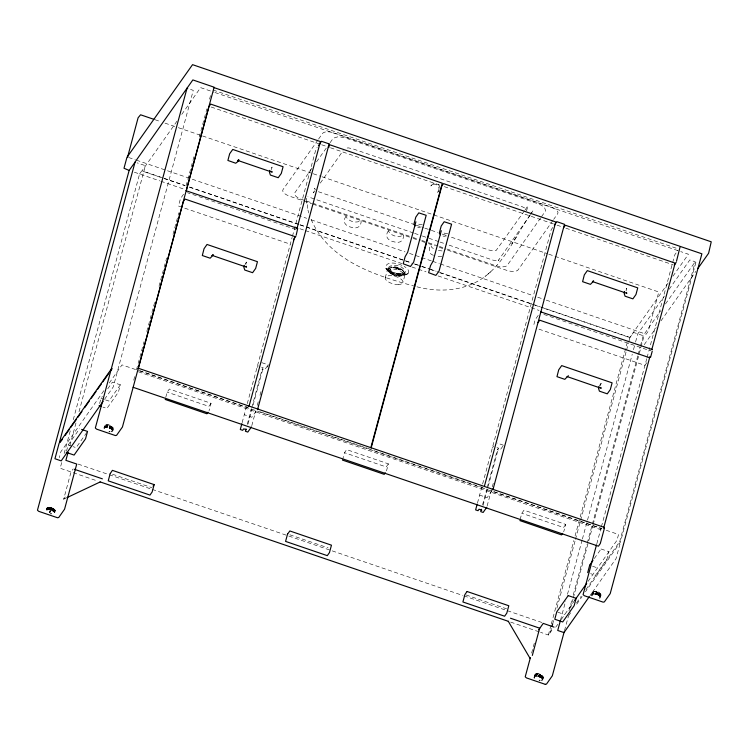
<?xml version="1.0" encoding="UTF-8"?>
<svg xmlns="http://www.w3.org/2000/svg" width="749" height="749" viewBox="0 0 749 749"><rect width="100%" height="100%" fill="white"/><g stroke="black" fill="none" stroke-linecap="round" stroke-linejoin="round"><path stroke-width="0.56" stroke-dasharray="3.75 2.81" d="M245.756 264.65L246.468 262.075M271.391 169.677L272.093 167.102L270.286 169.677M600.426 385.782L601.129 383.207M626.052 290.809L626.763 288.234L625.546 289.966M539.336 673.95L538.54 673.791M385.229 277.87L387.729 268.535C388.609 273.488 402.906 277.439 405.49 272.982L402.962 282.307M61.708 462.536L60.173 468.247L97.876 481.13M64.142 453.519L70.528 429.86M73.262 419.712L139.595 173.946M49.612 512.475L50.089 510.752M49.762 512.485L50.22 510.799M49.837 512.541L50.305 510.818M66.474 451.244L68.168 444.972L72.129 446.329M49.986 512.541L50.445 510.855M69.882 445.608L76.267 421.912M79.01 411.753L145.4 165.688L137.104 162.861M65.818 498.188L63.665 499.209L71.015 471.954L73.168 468.902M99.589 403.58L100.993 398.346L102.36 396.418M107.725 388.797L112.416 382.14L120.364 384.808L118.37 392.204L106.929 408.448L102.959 407.1M133.725 380.211L134.914 375.811M136.449 369.866L144.07 341.628M146.813 331.451L155.352 299.815M159.013 286.258L166.634 258.012M173.028 234.287L178.824 212.819M186.145 185.705L194.674 154.069M199.253 137.123L206.874 108.877M209.551 99.177L210.741 94.767M165.754 397.354L167.167 392.13L169.34 389.049L211.059 403.299L209.046 410.724M242.142 422.651L292.129 237.386M292.438 236.263L315.919 149.248L317.173 147.459M247.254 424.402L251.505 408.636M251.814 407.512L262.141 369.229L263.171 367.768L260.568 366.879M247.985 424.065L251.936 409.422M253.143 404.919L263.171 367.768M251.795 425.647L255.746 411.014M257.263 405.378L258.48 400.874M259.997 395.247L261.214 390.744M267.59 367.104L268.198 364.847M342.518 460.017L344.493 452.696L346.665 449.615L388.394 463.865L386.381 471.29M394.77 267.805L395.725 268.058M395.781 268.123L394.901 267.767M396.118 268.32L396.287 268.086M399.339 269.584C397.176 268.339 399.357 270.614 399.432 269.256L398.843 268.788L398.534 269.331L399.376 269.434M399.835 269.659L400.93 269.668L399.882 269.593M477.478 503.028L551.245 229.625L553.118 226.956M482.581 504.77L486.841 489.013M487.14 487.88L497.467 449.606L498.497 448.136L495.894 447.247M483.011 505.566L487.871 487.543M488.17 486.419L498.497 448.136M487.122 506.024L491.99 488.011M492.29 486.878L493.507 482.375M520.134 519.534L521.828 513.262L524 510.181L565.729 524.431L563.707 531.856M531.612 653.119L534.646 641.874M536.153 676.197L536.996 673.697M536.35 676.188C536.49 672.874 538.634 672.92 536.967 676.197M536.612 675.383L537.155 673.66L536.546 676.188M536.752 676.188L537.473 673.697M551.011 625.143L548.249 635.377L553.417 628.036M551.311 624.011L573.846 540.516M575.063 535.994L627.119 343.042M551.461 628.439L550.524 631.903L548.352 634.983L540.516 632.306M552.678 623.936L553.586 620.546M556.928 608.151L575.176 540.544M575.475 539.411L626.258 351.225M626.557 350.101L628.383 343.332M628.692 342.209L629.928 337.621L543.521 308.111M560.486 620.238L565.654 601.072M567.48 594.313L582.076 540.207M582.385 539.083L632.259 354.221M633.476 349.717L635.302 342.948M635.611 341.825L637.755 333.857L664.447 295.949M568.987 610.809L572.03 599.528M573.247 595.015L586.944 544.261M587.244 543.137L637.764 355.915M638.073 354.783L640.198 346.89M640.507 345.757L643.269 335.533L660.768 310.676M564.512 630.649L568.472 615.978M570.598 608.076L573.041 599.05M573.341 597.917L592.834 525.686M593.133 524.562L644.018 335.992L633.588 332.425L628.42 339.765M596.813 543.765L601.072 527.97M601.381 526.837L646.743 358.705M647.052 357.573L674.774 254.81L678.014 250.213M438.605 190.649C440.871 185.921 433.868 181.576 430.815 185.977L431.742 184.956M408.168 273.226C409.984 270.389 406.314 267.59 404.114 266.41M51.681 507.354L52.056 507.438A4.41 1.873 15.1 0 0 51.26 507.223M530.245 214.916C514.245 237.48 503.581 266.082 478.742 280.688C459.923 291.483 437.023 292.204 416.425 286.661M516.538 236.656L511.848 243.837L512.475 242.929M530.826 214.036L533.157 210.478L530.648 214.289M530.02 215.244L498.3 260.53L498.956 259.95L496.737 260.764L493.039 260.156L447.743 244.689M438.699 191.098L439.232 190.293M139.548 174.058L141.739 170.884L162.851 178.093M177.045 121.085L142.048 170.791L163.048 177.972M181.754 114.391L200.601 87.624L213.849 92.146M183.571 194.216L180.462 198.635L178.468 206.031L290.312 244.183M103.849 390.697L60.828 451.806L59.33 457.676M109.223 383.067L122.012 364.903L138.687 370.596M68.196 444.943L79.581 428.765M104.551 399.301L113.239 386.961L193.27 90.357L188.982 88.888M86.837 432.426L76.098 447.687L73.102 446.657M120.364 384.808L108.923 401.061L104.954 399.704M63.665 499.209L65.285 496.905M317.894 140.054L283.038 189.563A9.69 4.11 15.1 0 0 289.629 196.201L302.896 200.732M318.559 139.099L322.585 133.388A9.69 4.11 15.1 0 1 334.157 132.957L551.086 207.052A9.69 4.11 15.1 0 1 557.687 213.69L553.661 219.401M330.075 142.722L333.239 138.228L338.473 136.618L344.905 137.797L539.018 204.093L544.289 206.911L545.665 210.787L541.237 217.079M245.251 263.798L246.449 262.103M314.908 190.733L313.485 192.886L314.674 188.242L315.376 189.872M320.282 183.102L343.108 150.68M295.733 229.484L187.409 192.69M211.059 403.299L208.887 406.379L167.167 392.13M258.265 365.737L257.141 367.516M267.571 365.746L264.537 370.043L262.141 369.229M247.741 407.372L247.198 407.39M256.139 411.107L251.795 417.277L244.286 414.712M431.293 185.574L433.315 183.627L435.085 183.093M524.44 210.862L496.091 250.522L492.926 250.849L488.854 250.007L449.803 236.665M525.115 209.907L527.867 205.863L526.687 210.497L525.367 208.325L521.913 206.584L352.507 148.733L348.416 147.89L345.261 148.218M369.575 448.988L257.647 410.958M540.6 217.978L507.326 265.24A9.756 4.138 15.1 0 1 495.66 265.68L447.087 249.089M552.996 220.356L518.139 269.855A9.69 4.11 15.1 0 1 506.567 270.286L446.928 249.923M388.394 463.865L386.222 466.945L344.493 452.696M538.231 315.357L535.123 319.767L533.213 327.191M493.591 446.114L492.468 447.893M502.897 446.114L499.873 450.421L497.467 449.606M503.506 445.262L497.167 443.052M483.068 487.749L370.708 449.578M568.613 375.165L568.163 375.717M492.084 490.614L487.122 497.654L479.613 495.089M668.22 282.907L629.853 337.396L541.415 307.193M672.93 276.212L688.415 254.229L680.691 251.589M599.312 385.782L601.11 383.245M669.11 289.32L689.801 259.94L695.222 261.794L619.395 542.828L620.228 543.119L616.024 558.688L592.674 591.85M665.468 303.991L695.072 261.944L695.943 262.244L620.425 542.117L585.446 591.794M644.215 344.69L656.283 327.556M660.983 320.89L695.849 271.372M651.883 348.51L650.282 350.785L542.07 313.822M646.827 362.694L644.955 365.353L538.737 329.083M565.729 524.431L563.557 527.511L521.828 513.262M594.313 558.529L601.016 549.017M557.818 624.338L555.692 627.203M561.179 619.563L574.773 600.249M588.049 581.393L616.97 540.319L618.543 534.486L606.297 530.301M576.515 602.954L581.215 596.27M585.924 589.585L619.563 541.817M568.641 615.659L570.654 612.794M576.711 604.209L582.085 596.569M590.006 595.642L592.01 592.805M316.509 161.868L326.91 147.225M312.015 168.197L294.891 192.69A9.756 4.138 15.1 0 0 301.538 199.384L311.547 202.792M438.193 191.519L437.641 192.296L438.586 191.257M400.425 275.22C412.39 272.72 391.802 261.953 388.497 269.05L388.581 269.968M408.252 273.142C404.535 276.381 398.796 275.426 394.377 274.237A8.192 3.473 15.1 0 1 388.797 268.619A8.192 3.473 15.1 0 1 398.58 268.254A8.192 3.473 15.1 0 1 404.16 273.872M490.071 272.252L490.501 271.878L484.949 276.709M535.741 673.931L536.115 673.81M421.312 226.891L418.719 227.434L416.491 226.835M593.274 591.71L593.489 591.626A4.41 1.873 15.1 0 1 597.103 591.691L597.234 591.71M599.172 592.478L599.462 592.637A4.41 1.873 15.1 0 0 597.936 591.935M446.638 235.813L444.12 236.31L441.891 235.72M407.868 273.956C399.957 276.119 389.602 273.029 384.995 267.393L389.377 272.833L393.946 275.145L400.987 276.259L407.868 273.956L405.836 274.518M394.611 267.365L393.871 267.636L394.583 267.496M593.845 591.532L594.294 591.457M422.314 224.569L419.88 224.644L417.717 223.736M447.715 233.454L445.281 233.529L443.118 232.621M536.396 673.716L536.621 673.726M106.414 424.88L106.901 424.833M441.807 256.635L436.143 256.242M106.976 424.833L107.706 424.852M398.309 276.035L399.554 276.063A7.144 3.033 15.1 0 0 400.378 271.063A7.144 3.033 15.1 0 0 389.424 270.314A7.144 3.033 15.1 0 0 396.979 275.885L402.447 275.819L405.087 272.982L401.848 274.2L394.414 273.001M442.107 250.934L437.716 250.409M596.56 591.588L595.549 591.448M400.575 275.173C379.312 273.497 382.102 256.907 402.222 265.455M109.242 425.058L108.221 424.898M397.185 276.016L392.663 274.677L389.34 272.533L388.319 270.885L388.188 267.992L388.6 269.584L388.225 269.097L389.986 270.876L389.611 270.586C392.729 275.229 413.036 275.66 402.091 267.646C397.073 262.824 380.455 266.082 393.094 272.43M113.333 427.679L113.333 427.679A4.41 1.873 15.1 0 1 113.305 428.025M394.255 267.88C393.319 266.953 392.982 267.505 394.217 268.011M415.321 286.39C374.921 275.52 328.071 260.483 310.666 218.287M396.146 268.142L396.848 268.657L396.071 268.395M213.156 90.049L677.808 248.743M214.954 92.52L679.586 251.215M211.152 107.023L320.553 144.379M321.658 144.763L329.391 147.403M330.496 147.778L439.897 185.143M444.316 186.651L555.917 224.775M557.022 225.149L561.45 226.657M565.87 228.173L673.051 264.781M155.034 119.718L160.567 121.61M164.986 123.126L177.157 127.274M178.262 127.658L201.49 135.588M202.595 135.962L312.09 173.365M313.194 173.74L320.937 176.389M322.042 176.764L547.678 253.827M548.783 254.201L658.792 292.007L648.194 331.311L646.134 334.241L543.24 299.094M415.021 224.784L318.194 191.66M416.107 225.159L423.719 227.762M424.805 228.127L430.235 229.98M431.33 230.355L437.847 232.583M442.2 234.072L446.544 235.551M413.476 232.986L307.858 196.734M414.581 233.37L421.21 235.635M422.324 236.01L427.848 237.892M428.952 238.276L438.895 241.674M440 242.049L446.629 244.314M312.651 203.176L411.819 237.049M412.924 237.424L420.638 240.054M421.743 240.429L427.248 242.311M428.353 242.685L438.268 246.075M439.373 246.449L445.983 248.715M304 201.107L311.743 203.747M312.848 204.131L412.006 237.995M413.102 238.369L417.465 239.858M421.827 241.347L427.286 243.21M428.381 243.584L434.926 245.822M439.288 247.31L445.833 249.548M128.678 157.505L135.316 159.771M136.421 160.146L306.659 218.296M311.088 219.803L405.05 251.898M409.478 253.405L420.526 257.188M421.631 257.562L431.583 260.961M432.688 261.335L439.326 263.601M440.431 263.985L533.288 295.696M537.707 297.203L542.136 298.72M164.153 178.346L185.153 185.518M189.581 187.025L298.963 224.391M300.059 224.766L404.423 260.409M405.518 260.783L410.948 262.637M415.292 264.125L420.732 265.979M421.818 266.354L428.344 268.573M429.43 268.947L435.955 271.175M440.3 272.664L531.462 303.794M532.567 304.178L540.31 306.818M163.956 178.477L184.984 185.658M189.413 187.166L298.963 224.588M300.068 224.962L412.942 263.517M414.057 263.891L420.695 266.157M421.799 266.541L429.542 269.181M430.656 269.565L438.399 272.205M439.504 272.589L533.569 304.712M534.674 305.086L542.416 307.736M134.343 172.195L159.752 180.874M160.857 181.249L184.048 189.169M299.946 228.754L304.291 230.243M305.377 230.608L402.138 263.657M411.922 267L417.362 268.854M418.448 269.228L426.05 271.821M438.015 275.913L539.083 310.432M261.841 362.675L268.095 364.81M139.408 370.577L246.103 407.016M494.078 491.709L601.859 528.522M139.791 370.97L601.878 528.794M138.359 371.757L603.011 530.451M601.035 548.98L608.965 551.685L606.971 559.082L595.53 575.326L590.596 573.64M100.993 398.346L103.989 399.367M592.59 566.244L597.524 567.939M557.818 612.214L564.699 614.564M112.509 474.22L151.878 487.665M289.835 534.786L328.109 547.856M466.075 594.978L506.539 608.797M78.13 464.099L151.092 489.013M152.197 489.387L462.835 595.492M463.94 595.867L542.426 622.672M510.64 622.11L539.411 631.931M433.474 255.334C428.643 254.08 428.222 249.099 430.797 245.213L431.77 247.404L433.802 248.883M109.345 425.095A4.41 1.873 15.1 0 0 105.656 425.029L106.349 424.889M391.025 272.29L389.826 271.512M594.734 591.429L595.343 591.438M438.446 184.235L439.897 187.55M307.933 210.048L308.831 212.988M306.416 198.185L308.092 210.862M306.575 202.23L306.613 203.204M535.301 674.119A4.41 1.873 15.1 0 1 540.263 674.212M346.01 216.255C341.806 222.125 345.813 226.17 351.356 227.284C356.842 229.11 361.701 226.984 361.121 220.131C357.339 224.12 347.676 221.386 346.01 216.255M388.403 230.739C384.2 236.6 388.207 240.654 393.749 241.768C399.236 243.584 404.095 241.468 403.514 234.615C399.732 238.594 390.07 235.86 388.403 230.739M389.508 268.179L389.283 269.003C392.907 265.071 402.4 268.002 403.898 272.664L404.123 271.84C400.874 275.716 390.894 272.908 389.508 268.179M396.773 268.601L397.298 268.142L396.773 268.601M397.157 268.732L398.505 268.582L397.157 268.732M399.339 269.687L398.449 269.35L399.339 269.687M398.496 284.517L395.2 284.292A9.147 3.876 15.1 0 1 385.52 277.158A9.147 3.876 15.1 0 1 399.545 278.122A9.147 3.876 15.1 0 1 398.496 284.517"/><path stroke-width="1.12" d="M112.593 430.497L112.453 429.87M591.869 595.118L592 595.642M534.206 677.386L534.393 678.014M47.196 508.084L46.625 509.826L47.412 508M47.103 509.648L47.618 507.944M47.159 509.629L47.767 507.906M47.936 507.869L47.318 509.592M47.477 509.554L48.105 507.85M48.282 507.822L47.646 509.535M48.395 507.813L47.833 509.507M48.582 507.803L48.133 509.489M48.657 507.803L48.208 509.489L48.854 507.794M48.404 509.489L49.059 507.803M49.265 507.813L48.601 509.489M49.397 507.822L48.807 509.498M49.481 507.822L49.022 509.507L49.687 507.841M49.827 507.859L49.237 509.526M49.668 509.582L50.352 507.934M50.483 507.962L49.893 509.62M50.567 507.981L50.117 509.666L50.792 508.028M50.932 508.056L50.333 509.713M51.016 508.084L50.558 509.769L51.232 508.14M51.372 508.178L50.782 509.826M52.43 508.543L51.859 510.181M52.514 508.58L52.177 510.322M52.636 508.637L52.374 510.406M52.833 508.721L52.57 510.5L53.02 508.814M68.047 452.377L65.893 460.354L76.744 464.052L64.564 509.208L58.731 517.493L57.504 517.746L38.733 511.333L37.45 510.228L129.137 170.416L135.054 162.159M53.095 508.852L52.926 510.696M52.823 510.64L53.207 508.917M53.385 509.011L53.263 510.902M53.554 509.114L53.095 510.799L53.619 509.151M53.413 511.005L53.872 509.32M53.928 509.367L53.469 511.052M54.068 509.47L53.61 511.155M54.2 509.582L53.741 511.267M54.321 509.695L53.872 511.38M54.228 511.782L54.63 510.022M54.518 512.522L54.686 510.088M54.817 510.312L54.415 512.11L54.892 510.462M104.214 428.147L104.869 426.218M104.411 427.904L104.954 426.144M106.124 425.732L105.562 427.436M106.302 425.704L105.843 427.389M106.48 425.685L106.021 427.379M106.667 425.675L106.096 427.37L106.938 425.675M106.292 427.361L106.742 425.675M107.144 425.675L106.489 427.361M107.556 425.694L106.686 427.361M109.757 426.144L109.438 427.866L109.888 426.181M109.972 426.209L109.644 427.941L110.187 426.284M111.535 426.921L111.18 428.671L111.47 426.883M111.704 427.024L111.339 428.774M111.798 427.089L111.779 429.102M111.554 428.924L111.947 427.192M112.996 428.4L112.369 430.975L111.526 431.443M112.912 429.177L112.565 430.628M138.293 368.536L183.365 201.518L185.078 199.075L294.816 236.553L249.342 405.097L248.237 406.67M186.295 190.658L208.99 106.536L210.703 104.102L320.441 141.58L297.334 227.219L296.229 228.782M110.234 473.443L108.24 480.839L149.969 495.089L152.141 491.999L154.135 484.612L112.406 470.353L110.318 473.471M165.192 399.451L206.893 413.776L207.979 412.231M241.843 423.775L240.298 429.505L242.695 430.329L243.725 428.868L246.458 429.692M295.911 236.188L293.402 239.802M296.192 235.149L297.709 228.436L186.042 190.714M246.037 428.905L245.41 431.255L247.807 432.07L251.439 426.911M257.628 409.291L329.148 143.92M287.569 534.009L285.575 541.405L327.294 555.655L329.466 552.565L331.461 545.178L289.826 530.957L287.653 534.037M342.499 460.092L384.228 474.342L385.314 472.797M371.12 448.052L441.816 186.061L443.53 183.617L555.767 221.957L484.556 485.642M477.169 504.152L475.624 509.882L478.021 510.696L479.051 509.236L481.794 510.069M481.373 509.273L480.736 511.623L483.133 512.447L486.766 507.288M492.964 489.668L564.484 224.297L556.844 221.667L554.354 225.206M467.067 591.485L464.895 594.575L462.901 601.971L504.629 616.221L506.801 613.131L508.796 605.744L467.151 591.523M519.853 520.583L561.553 534.908L562.649 533.363M530.395 657.622L525.218 676.824L526.491 677.929L545.272 684.343M532.324 655.441L539.673 628.196L510.472 618.215M534.477 676.796L535.058 675.008M534.599 676.703L535.217 674.905M534.88 676.534L535.385 674.821M552.069 626.183L552.678 623.936M539.196 674.821L538.737 676.506L539.552 674.915M538.962 676.562L539.42 674.877M539.636 674.943L539.186 676.628M539.851 675.008L539.533 676.731M539.992 675.046L539.748 676.806L540.198 675.121M540.282 675.158L539.832 676.843L540.366 677.059M540.038 676.918L540.413 675.205M541.274 675.589L540.928 677.339L541.199 675.551M541.452 675.692L541.284 677.536M541.181 677.48L541.564 675.748M541.733 675.851L541.443 677.639L541.892 675.954M541.958 676.001L541.593 677.751M542.379 676.319L541.93 678.004M542.576 676.497L542.117 678.182M542.613 676.544L542.482 678.631M542.641 678.95L543.006 677.049M542.669 679.062L543.1 677.265M560.486 620.238L557.724 630.461L563.988 632.596L589.341 596.588M564.203 631.781L552.331 675.804L546.498 684.09L545.319 684.333M596.504 544.898L583.087 594.622L584.37 595.736L603.142 602.149L604.368 601.896L610.201 593.611L701.888 253.799L680.588 246.561M674.999 263.105L565.364 225.234L563.651 227.668M603.619 528.195L649.954 356.458M651.789 349.68L674.952 263.807M604.471 528.054L600.286 543.549L598.432 546.19L133.116 387.299M650.572 357.32L652.248 351.122M676.178 262.422L674.269 265.155M676.497 261.242L680.195 246.384L213.877 87.558M592.824 592.674L591.925 594.865M593.002 592.581L592.365 594.36M593.18 592.496L592.674 594.21M592.805 594.154L593.32 592.45L592.862 594.135M595.521 594.051L596.419 592.45M595.961 594.135L596.55 592.478M596.644 592.496L596.185 594.182M596.859 592.553L596.41 594.238L597.084 592.609M597.215 592.646L596.625 594.294M597.309 592.665L596.981 594.397L597.44 592.712M598.872 593.283L598.779 595.165L599.228 593.48M598.666 595.109L599.05 593.386M599.565 593.685L599.266 595.474M600.08 596.251L599.462 595.624L599.912 593.938M599.593 595.736L599.996 594.004M599.668 595.801L600.174 594.163M599.827 595.961L600.239 594.229M599.93 596.073L600.352 594.341M600.314 596.681L600.604 594.669M600.342 596.784L600.726 594.893M269.912 170.351L269.518 172.439L270.38 175.051L278.225 177.719L281.287 173.45L283.085 166.737L232.752 149.444L229.671 153.732L227.893 160.455L235.729 163.235L237.789 161.606M244.277 265.315L243.893 267.412L244.754 270.024L252.6 272.692L255.662 268.423L257.45 261.701L207.024 244.464L204.037 248.705L202.314 255.521L210.151 258.199L213.362 254.866M415.143 225.917L413.888 224.269L415.817 217.098L418.785 212.866L426.181 215.291L413.635 262.225L410.461 266.494L403.215 263.798L405.134 256.682L407.699 252.244L415.892 221.807M624.572 291.483L624.179 293.571L625.05 296.183L632.886 298.851L635.948 294.582L637.745 287.869L587.319 270.623L584.332 274.864L582.6 281.68L590.446 284.367L593.657 281.025M598.938 386.456L598.554 388.544L599.415 391.156L607.261 393.834L610.323 389.555L612.111 382.842L561.694 365.606L558.707 369.837L556.975 376.653L564.812 379.34L568.032 375.998M257.431 409.263L257.74 408.598M492.758 489.631L493.067 488.975M237.817 161.559L238.997 159.893M111.161 369.285L59.143 443.165L54.939 458.734L61.203 460.878L103.222 401.192M61.1 441.133L62.448 439.223M65.135 435.403L69.17 429.673M70.518 427.763L76.567 419.168M77.905 417.268L81.941 411.538M84.628 407.718L89.337 401.033M91.35 398.168L96.059 391.484M97.407 389.574L101.433 383.844M102.782 381.934L108.83 373.348M110.852 370.483L112.191 368.574M137.985 368.686L138.837 368.424L604.153 527.352M318.409 145.709L321.518 141.289L329.026 143.855M328.324 147.291L330.037 144.857L442.275 183.196L371.064 446.881M153.049 486.148L154.135 484.612M540.703 311.846L652.276 349.502M538.025 322.65L539.739 320.207L649.055 357.545M697.853 268.517L708.61 253.246L711.241 241.815L192.549 64.657L126.946 157.337L124.006 168.244L128.819 170.304M538.709 629.806L543.231 623.383L554.054 627.119M568.182 595.642L556.769 611.849L554.775 619.245L562.705 621.96L574.137 605.707L576.131 598.32L568.21 595.605M589.622 565.195L592.974 560.439M574.614 600.483L586.71 583.302M600.005 597.693L599.434 597.992M542.388 679.914L541.621 680.307M238.491 160.146L237.733 160.586L238.491 160.146L237.92 160.473L272.205 172.214L271.737 171.278M212.866 255.119L212.107 255.559L212.866 255.119L212.295 255.446L246.58 267.187L246.103 266.251M593.377 281.137L592.403 281.718L593.152 281.278L592.59 281.605L626.866 293.346L626.398 292.41M567.021 376.55L601.241 388.328L600.764 387.392M100.151 481.963L66.858 497.692M594.247 593.957L594.79 593.976M536.79 676.225L537.333 676.263M109.813 431.593L109.251 431.536M539.907 680.457L539.355 680.401M51.306 513.683L50.735 513.599M187.727 88.672L186.894 88.382L135.092 161.971L59.574 441.835L60.407 442.116M153.929 119.344L140.569 114.784L138.097 117.79L127.573 157.131M589.678 565.252L587.684 572.648M99.083 405.771L101.021 406.435M81.622 429.42L87.53 431.433L85.536 438.83L74.104 455.074L66.249 452.396M74.348 469.267L102.398 478.845M100.094 481.888L508.431 621.352M597.281 594.491L597.824 594.706M109.729 427.979L110.309 426.34L109.934 428.053M598.947 595.268L599.397 593.582L599.106 595.371M440.543 234.802L439.288 233.154L441.217 225.983L444.185 221.751L451.581 224.176L439.036 271.11L435.862 275.379L428.615 272.683L430.535 265.567L433.1 261.129L441.292 230.692M508.29 621.305L530.152 658.53M187.016 88.213L95.329 428.025L96.602 429.14L115.383 435.553L116.601 435.3L122.433 427.014L214.13 87.202L192.849 79.928L187.016 88.213M107.266 425.675L106.817 427.361L107.35 425.685M598.676 593.189L598.226 594.875L598.751 593.227"/></g></svg>
